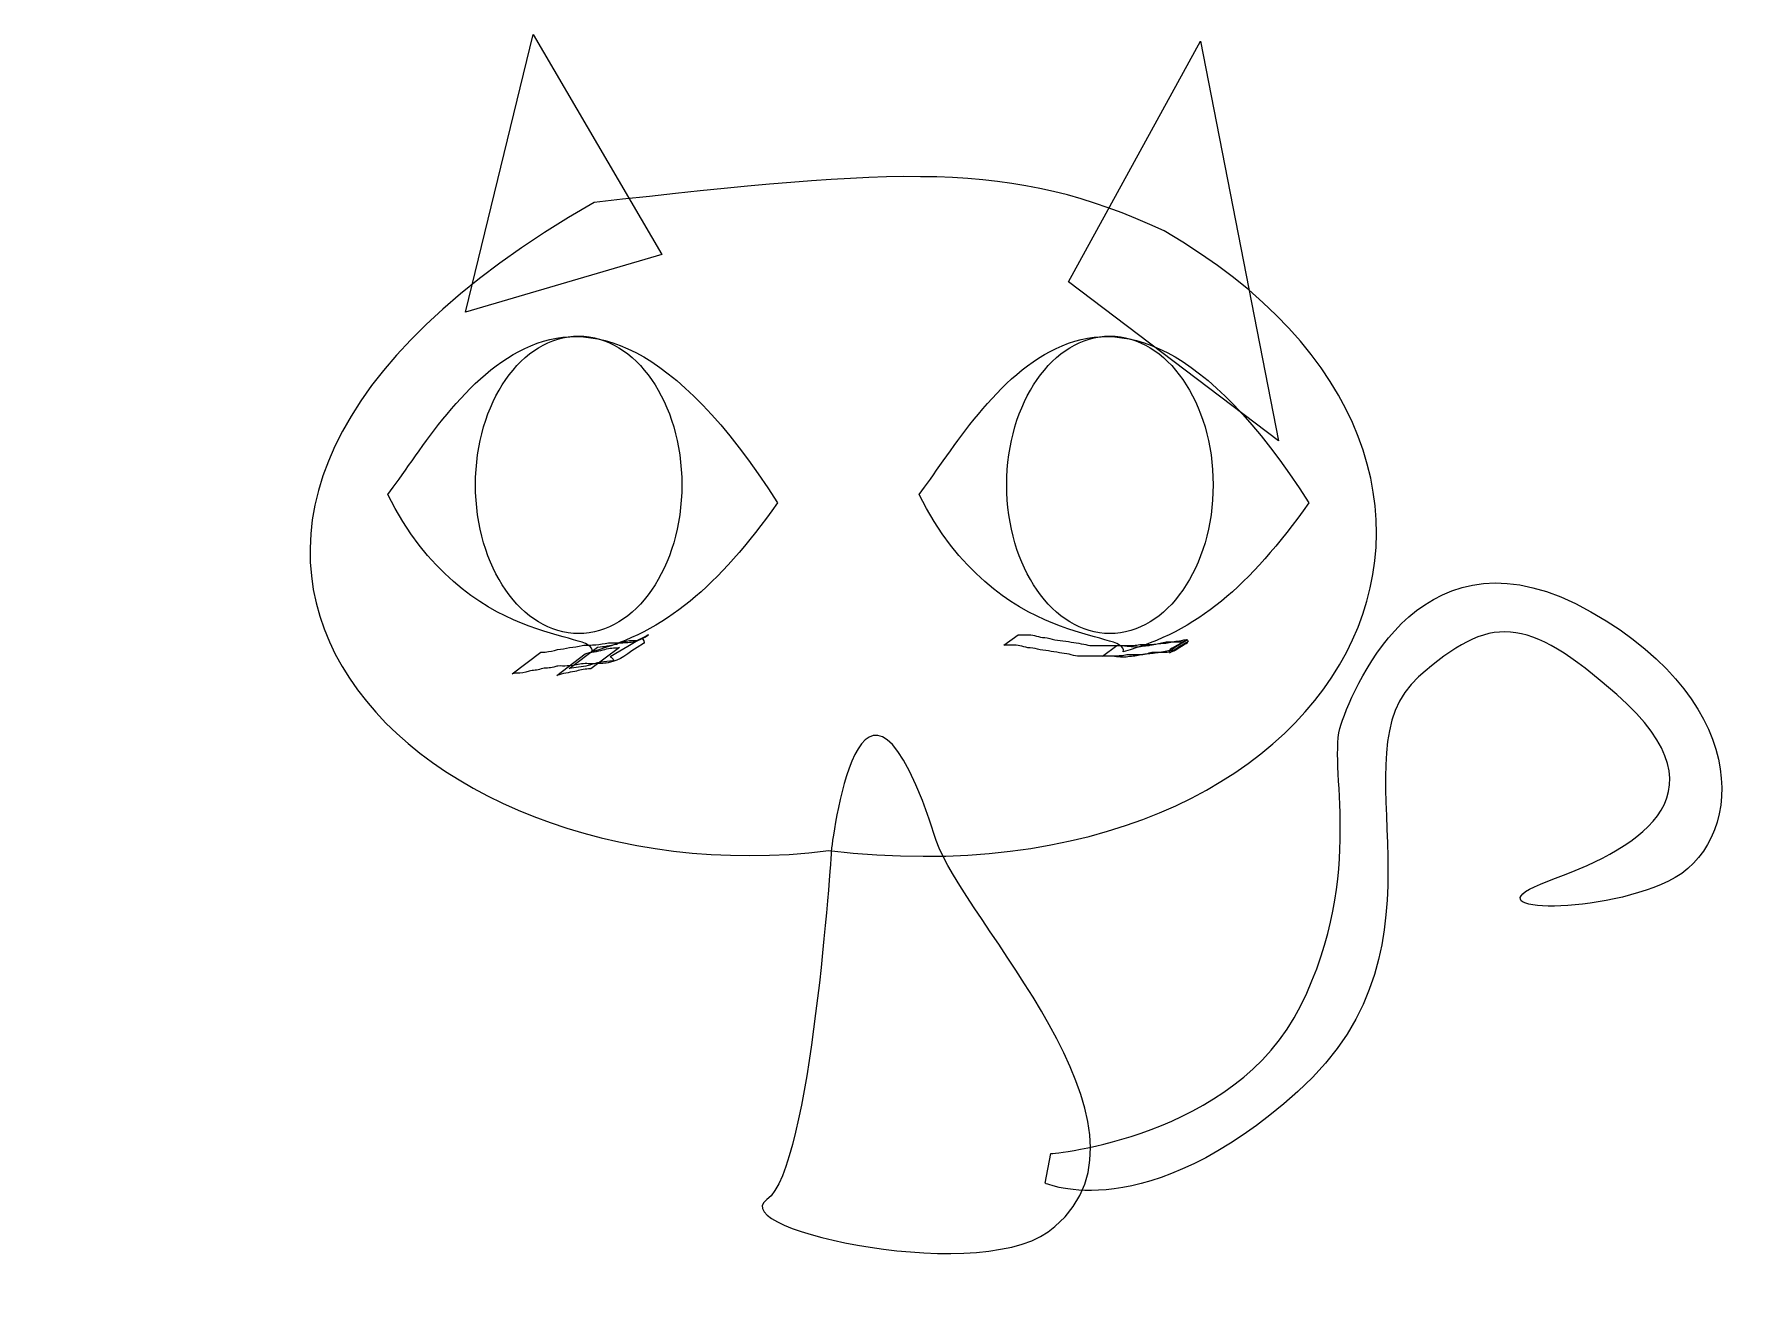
# Model space of a CAD drawing. Extents: x 40 to 487, y 343 to 668.
import ezdxf

# ---------------------------------------------------------------- set-up
doc = ezdxf.new("R2010")
doc.units = 0
doc.layers.add('Layer_1', color=7, linetype='CONTINUOUS')

msp = doc.modelspace()

# ---------------------------------------------------------------- linework, layer by layer
at = {"layer": 'Layer_1', "color": 7}
for points in [[(152.056889, 595.83894), (169.638976, 667.925428), (203.044952, 610.783668), (152.056889, 595.83894)], [(308.537512, 603.750916), (342.822592, 666.167244), (363.042, 562.43298), (308.537512, 603.750916)], [(185.462848, 624.313292), (185.462848, 624.313292)], [(208.200257, 551.017978), (208.200257, 551.017978)], [(346.086081, 551.017978), (346.086081, 551.017978)], [(291.742616, 509.39558), (295.47088, 512.105276), (295.47088, 512.105276)], [(164.20977, 501.963108), (171.612384, 507.541956), (171.612384, 507.541956)], [(175.773536, 501.488108), (183.103784, 507.182948), (183.103784, 507.182956)], [(178.927056, 503.357964), (186.349784, 508.9135), (186.349784, 508.91354)], [(192.030728, 508.76902), (184.56912, 503.289924), (184.56912, 503.289924)], [(317.376344, 506.573596), (321.127176, 509.298732), (321.127176, 509.29858)], [(247.000192, 456.061316), (247.000192, 456.061316)], [(302.497512, 369.744156), (303.988504, 377.429764)]]:
    msp.add_lwpolyline(points, dxfattribs=at)
at = {"layer": 'Layer_1', "color": 1}
for points in [[(131.873159, 548.552554), (131.873159, 548.552554)], [(269.758983, 548.552554), (269.758983, 548.552554)]]:
    msp.add_lwpolyline(points, dxfattribs=at)
at = {"layer": 'Layer_1', "color": 7}
for points in [[(333.364512, 616.929764), (293.716624, 635.499884), (264.919824, 633.232684), (185.462848, 624.313292)], [(185.462848, 624.313292), (40.195026, 541.2445), (135.910011, 442.36614), (246.340264, 456.061316)], [(246.340264, 456.061316), (382.165384, 440.290364), (439.702752, 555.329308), (333.364512, 616.929764)], [(154.657361, 551.017978), (154.657361, 572.351285), (166.643344, 589.645411), (181.428805, 589.645411)], [(181.428805, 589.645411), (196.214274, 589.645411), (208.200257, 572.351285), (208.200257, 551.017978)], [(292.543185, 551.017978), (292.543185, 572.351285), (304.529168, 589.645411), (319.314629, 589.645411)], [(319.314629, 589.645411), (334.100098, 589.645411), (346.086081, 572.351285), (346.086081, 551.017978)], [(181.428805, 512.390544), (166.643344, 512.390544), (154.657361, 529.684671), (154.657361, 551.017978)], [(208.200257, 551.017978), (208.200257, 529.684671), (196.214274, 512.390544), (181.428805, 512.390544)], [(319.314629, 512.390544), (304.529168, 512.390544), (292.543185, 529.684671), (292.543185, 551.017978)], [(346.086081, 551.017978), (346.086081, 529.684671), (334.100098, 512.390544), (319.314629, 512.390544)], [(379.283344, 488.8707), (383.010824, 499.630428), (400.90264, 542.6697), (444.141296, 518.075876)], [(274.252456, 458.698604), (254.198872, 521.630612), (247.000192, 456.061316), (247.000192, 456.061316)], [(196.407664, 510.480868), (199.310528, 511.548604), (204.18532, 515.061852), (189.583992, 506.387164)], [(450.850728, 496.556308), (427.198408, 517.362844), (418.0348, 517.551476), (399.41168, 501.167548)], [(444.141296, 518.075876), (487.379904, 493.482068), (483.652464, 457.359828), (464.269632, 448.1371)], [(185.883072, 509.504852), (186.98112, 509.608828), (188.057344, 509.8177), (189.143032, 510.004116)], [(198.268624, 509.805324), (193.3462, 506.890148), (192.702496, 505.524812), (189.052048, 504.828476)], [(189.143032, 510.004116), (190.385088, 510.046196), (191.628464, 510.007316), (192.870744, 510.049556)], [(191.27, 509.688868), (192.317896, 510.2281), (193.439048, 510.464484), (194.600144, 510.581948)], [(192.870744, 510.049556), (194.058176, 510.093156), (195.260456, 510.141972), (196.407664, 510.480868)], [(194.600144, 510.581948), (195.61236, 510.699108), (196.791216, 510.455596), (197.657328, 511.11014)], [(197.657328, 511.11014), (198.171432, 511.08014), (198.789096, 510.113564), (198.268624, 509.805324)], [(295.47088, 512.105276), (295.605976, 512.106876), (295.741072, 512.107676), (295.876176, 512.109276)], [(295.876176, 512.109276), (296.516688, 512.114076), (297.157376, 512.115676), (297.797792, 512.102076)], [(297.797792, 512.102076), (298.457536, 512.079676), (299.119344, 512.040316), (299.764272, 511.888572)], [(299.764272, 511.888572), (300.43056, 511.724532), (301.081824, 511.4869), (301.768944, 511.421692)], [(301.768944, 511.421692), (302.622888, 511.344092), (303.47648, 511.233676), (304.294608, 510.96458)], [(304.294608, 510.96458), (305.222488, 510.73542), (306.170112, 510.661796), (307.115632, 510.53418)], [(307.115632, 510.53418), (308.060848, 510.390876), (309.00928, 510.269692), (309.945608, 510.073284)], [(309.945608, 510.073284), (310.797896, 509.949844), (311.648992, 509.813644), (312.497248, 509.666108)], [(339.627496, 510.38106), (328.66816, 503.818012), (339.588296, 510.1295), (339.490968, 510.07402)], [(331.126656, 509.650284), (331.732072, 509.814404), (332.357096, 509.868068), (332.980992, 509.901068)], [(331.184312, 509.661708), (331.707272, 509.723228), (332.2122, 509.840004), (332.704424, 510.030404)], [(332.704424, 510.030404), (333.252288, 510.136756), (333.797416, 510.27262), (334.360752, 510.230996)], [(332.980992, 509.901068), (333.576656, 509.852428), (334.126712, 509.987628), (334.701496, 510.10502)], [(338.97448, 510.609124), (337.699184, 509.868764), (333.832984, 507.720708), (335.143288, 508.397188)], [(334.360752, 510.230996), (335.026808, 510.229396), (335.69288, 510.226196), (336.358928, 510.2313)], [(339.490968, 510.07402), (337.15276, 508.740748), (336.57136, 507.818804), (334.625832, 507.574644)], [(334.701496, 510.10502), (335.285672, 510.1415), (335.841176, 510.292348), (336.41292, 510.402844)], [(335.143288, 508.397188), (338.013768, 509.879132), (343.060448, 513.174748), (335.428416, 508.317068)], [(336.358928, 510.2313), (337.015664, 510.24026), (337.678376, 510.2417), (338.32516, 510.369884)], [(336.41292, 510.402844), (337.032328, 510.438444), (337.616896, 510.60462), (338.223128, 510.715132)], [(338.223128, 510.715132), (338.536792, 510.700972), (339.230856, 511.027492), (339.47564, 510.688252)], [(338.32516, 510.369884), (338.52612, 510.421804), (338.602792, 510.432684), (338.790272, 510.514412)], [(338.790272, 510.514412), (338.853552, 510.542012), (339.034192, 510.643788), (338.97448, 510.609124)], [(339.47564, 510.688252), (339.54244, 510.59562), (339.57688, 510.483452), (339.627496, 510.38106)], [(171.612384, 507.541956), (172.369808, 507.601556), (171.98636, 507.573396), (172.762744, 507.626292)], [(172.762744, 507.626292), (173.8368, 507.734316), (174.885488, 507.94222), (175.92428, 508.237404)], [(175.92428, 508.237404), (176.98968, 508.375956), (178.041504, 508.5607), (179.084032, 508.823428)], [(179.084032, 508.823428), (180.182096, 508.9323), (181.279832, 509.040556), (182.355, 509.302628)], [(182.355, 509.302628), (183.522576, 509.483428), (184.708016, 509.390028), (185.883072, 509.504852)], [(183.103784, 507.182956), (184.62472, 507.705044), (186.261672, 507.724716), (187.793472, 508.168564)], [(186.349784, 508.91354), (188.026768, 508.97642), (189.637808, 509.345092), (191.27, 509.688868)], [(190.336176, 505.343916), (189.287096, 505.205356), (188.233224, 505.161156), (187.183352, 505.0305)], [(187.793472, 508.168564), (188.968584, 508.557268), (190.194688, 508.6821), (191.42292, 508.74886)], [(189.583992, 506.387164), (189.527112, 506.353404), (189.738144, 506.461644), (189.781008, 506.411244)], [(189.781008, 506.411244), (190.489056, 505.57878), (190.54796, 505.767948), (190.336176, 505.343916)], [(191.42292, 508.74886), (191.62552, 508.75526), (191.82812, 508.7623), (192.030728, 508.76902)], [(292.13984, 509.39318), (292.007432, 509.393972), (291.875024, 509.39478), (291.742616, 509.39558)], [(294.049064, 509.39158), (293.412656, 509.39638), (292.776248, 509.39078), (292.13984, 509.39318)], [(295.967864, 509.25622), (295.334728, 509.369828), (294.690384, 509.3827), (294.049064, 509.39158)], [(298.021512, 508.741436), (297.321112, 508.855188), (296.662496, 509.114748), (295.967864, 509.25622)], [(300.492504, 508.356716), (299.695344, 508.621876), (298.854672, 508.691172), (298.021512, 508.741436)], [(303.37332, 507.900644), (302.401904, 508.017788), (301.431512, 508.06574), (300.492504, 508.356716)], [(306.185688, 507.416236), (305.25864, 507.632396), (304.313376, 507.755084), (303.37332, 507.900644)], [(308.714568, 507.035732), (307.868712, 507.146452), (307.03304, 507.313484), (306.185688, 507.416236)], [(310.92496, 506.576292), (310.167208, 506.581092), (309.454952, 506.890284), (308.714568, 507.035732)], [(312.79996, 506.576292), (312.17496, 506.576292), (311.54996, 506.576292), (310.92496, 506.576292)], [(312.497248, 509.666108), (313.215376, 509.504204), (313.920256, 509.243044), (314.667736, 509.296156)], [(314.674944, 506.5763), (314.049952, 506.576292), (313.424952, 506.576292), (312.79996, 506.576292)], [(314.667736, 509.296156), (315.292736, 509.296156), (315.917736, 509.296156), (316.542736, 509.296164)], [(316.549984, 506.576284), (315.924968, 506.576324), (315.29996, 506.576308), (314.674944, 506.5763)], [(316.542736, 509.296164), (317.167728, 509.296164), (317.792728, 509.296164), (318.41772, 509.296172)], [(318.4258, 506.575548), (317.800528, 506.576132), (317.175256, 506.57622), (316.549984, 506.576284)], [(319.989256, 506.516796), (319.121216, 506.615716), (318.248656, 506.589196), (317.376344, 506.573596)], [(318.41772, 509.296172), (319.042744, 509.296172), (319.667768, 509.296188), (320.292792, 509.296084)], [(320.301912, 506.573948), (319.676544, 506.573772), (319.051176, 506.574748), (318.4258, 506.575548)], [(322.059296, 506.293428), (321.36572, 506.334228), (320.676056, 506.411052), (319.989256, 506.516796)], [(320.292792, 509.296084), (320.918136, 509.295948), (321.54348, 509.295716), (322.168824, 509.295284)], [(322.130288, 506.612188), (321.521608, 506.575148), (320.91148, 506.575308), (320.301912, 506.573948)], [(321.127176, 509.29858), (322.008264, 509.30098), (322.87756, 509.299348), (323.7506, 509.177444)], [(323.96376, 506.372548), (323.330912, 506.268124), (322.70008, 506.238628), (322.059296, 506.293428)], [(323.738104, 506.88842), (323.212936, 506.732156), (322.674952, 506.65474), (322.130288, 506.612188)], [(322.168824, 509.295284), (322.793664, 509.294564), (323.41852, 509.292884), (324.043352, 509.296084)], [(325.616, 506.88522), (324.990032, 506.88682), (324.364072, 506.88762), (323.738104, 506.88842)], [(323.7506, 509.177444), (324.433584, 509.067508), (325.123, 509.018124), (325.813624, 508.994196)], [(325.796144, 506.569372), (325.183568, 506.521052), (324.568424, 506.491052), (323.96376, 506.372548)], [(324.043352, 509.296084), (324.645792, 509.301684), (325.249608, 509.307764), (325.849128, 509.373684)], [(327.461544, 506.90698), (326.846744, 506.88138), (326.2312, 506.88458), (325.616, 506.88522)], [(327.43628, 506.85542), (326.885408, 506.7799), (326.338976, 506.690868), (325.796144, 506.569372)], [(325.813624, 508.994196), (326.445208, 508.916516), (327.043496, 509.047556), (327.660168, 509.15326)], [(325.849128, 509.373684), (326.394832, 509.444724), (326.92984, 509.594772), (327.481144, 509.607628)], [(329.257544, 507.155564), (328.642848, 507.100684), (328.036552, 507.000092), (327.43628, 506.85542)], [(329.037512, 507.188948), (328.539576, 506.974396), (327.99584, 506.937916), (327.461544, 506.90698)], [(327.481144, 509.607628), (328.10692, 509.606828), (328.732704, 509.605228), (329.358488, 509.605228)], [(327.660168, 509.15326), (328.263888, 509.293124), (328.90312, 509.19158), (329.497096, 509.356036)], [(330.61864, 507.51298), (330.105296, 507.47018), (329.511128, 507.408724), (329.037512, 507.188948)], [(331.0068, 507.305708), (330.42788, 507.188076), (329.846432, 507.18246), (329.257544, 507.155564)], [(329.358488, 509.605228), (329.967328, 509.607628), (330.577408, 509.606828), (331.184312, 509.661708)], [(329.497096, 509.356036), (330.024752, 509.542284), (330.593608, 509.504884), (331.126656, 509.650284)], [(332.626248, 507.513524), (331.957048, 507.511124), (331.287848, 507.512724), (330.61864, 507.51298)], [(332.7254, 507.608124), (332.155312, 507.484204), (331.58024, 507.410716), (331.0068, 507.305708)], [(334.625832, 507.574644), (333.96156, 507.511524), (333.29288, 507.517684), (332.626248, 507.513524)], [(334.535472, 507.923492), (333.934872, 507.793164), (333.330536, 507.713988), (332.7254, 507.608124)], [(335.40692, 508.057732), (335.115088, 508.022052), (334.822808, 507.988372), (334.535472, 507.923492)], [(335.592712, 508.095892), (335.621912, 508.039812), (335.469672, 508.065412), (335.40692, 508.057732)], [(335.428416, 508.317068), (335.483216, 508.243308), (335.55032, 508.177364), (335.592712, 508.095892)], [(165.311898, 502.126284), (164.537122, 502.101084), (164.903474, 502.162044), (164.20977, 501.963108)], [(168.548696, 502.616828), (167.50688, 502.256316), (166.403786, 502.18282), (165.311898, 502.126284)], [(171.692544, 503.227228), (170.683552, 502.822228), (169.5578, 502.968164), (168.548696, 502.616828)], [(174.964256, 503.705268), (173.896968, 503.380996), (172.746464, 503.557052), (171.692544, 503.227228)], [(175.98612, 503.96314), (175.637272, 503.9217), (175.305032, 503.790596), (174.964256, 503.705268)], [(180.44716, 502.571708), (178.870752, 502.295412), (177.280264, 502.053844), (175.773536, 501.488108)], [(178.430968, 504.0069), (177.624784, 503.903284), (176.790288, 504.05858), (175.98612, 503.96314)], [(181.719688, 504.458884), (180.648688, 504.1515), (179.538088, 504.064772), (178.430968, 504.0069)], [(183.913456, 504.108548), (182.262784, 503.765364), (180.595984, 503.588116), (178.927056, 503.357964)], [(183.975064, 503.249124), (182.778208, 503.127708), (181.608472, 502.885924), (180.44716, 502.571708)], [(185.400352, 504.591948), (184.179056, 504.50162), (182.914912, 504.751404), (181.719688, 504.458884)], [(187.183352, 505.0305), (186.060576, 504.820036), (185.016512, 504.390436), (183.913456, 504.108548)], [(184.56912, 503.289924), (184.371104, 503.276324), (184.17308, 503.262724), (183.975064, 503.249124)], [(189.052048, 504.828476), (187.845088, 504.633908), (186.620008, 504.611524), (185.400352, 504.591948)], [(399.41168, 501.167548), (376.920736, 481.380668), (411.039496, 432.170196), (368.100936, 393.569412)], [(432.95888, 448.1371), (454.255952, 455.898796), (481.574008, 469.529492), (450.850728, 496.556308)], [(368.846424, 415.857548), (385.992784, 450.44278), (375.555872, 478.110852), (379.283344, 488.8707)], [(305.021104, 358.480716), (335.675416, 384.607364), (280.740696, 438.509836), (274.252456, 458.698604)], [(247.000192, 456.061316), (247.000192, 456.061316), (241.725576, 373.425316), (230.297208, 365.513476)], [(464.269632, 448.1371), (444.886792, 438.914372), (410.89956, 440.097684), (432.95888, 448.1371)], [(303.988504, 377.429764), (303.988504, 377.429764), (351.70008, 381.272444), (368.846424, 415.857548)], [(368.100936, 393.569412), (328.447048, 357.921484), (302.49756, 369.744156), (302.497512, 369.744156)], [(230.297208, 365.513476), (218.868848, 357.601492), (288.318112, 342.656756), (305.021104, 358.480716)]]:
    msp.add_open_spline(points, degree=3, dxfattribs=at)
at = {"layer": 'Layer_1', "color": 1}
for points in [[(131.873159, 548.552554), (146.515612, 567.027277), (178.418437, 631.857331), (233.064653, 546.322738)], [(269.758983, 548.552554), (284.401436, 567.027277), (316.304261, 631.857331), (370.950477, 546.322738)], [(184.878241, 507.674786), (186.491118, 513.501291), (152.155523, 508.029444), (131.873159, 548.552554)], [(233.064653, 546.322738), (217.408497, 524.482149), (204.171605, 513.038294), (184.878241, 507.674786)], [(322.764065, 507.674786), (324.376942, 513.501291), (290.041347, 508.029444), (269.758983, 548.552554)], [(370.950477, 546.322738), (355.294321, 524.482149), (342.057429, 513.038294), (322.764065, 507.674786)]]:
    msp.add_open_spline(points, degree=3, dxfattribs=at)

doc.saveas('drawing.dxf')
